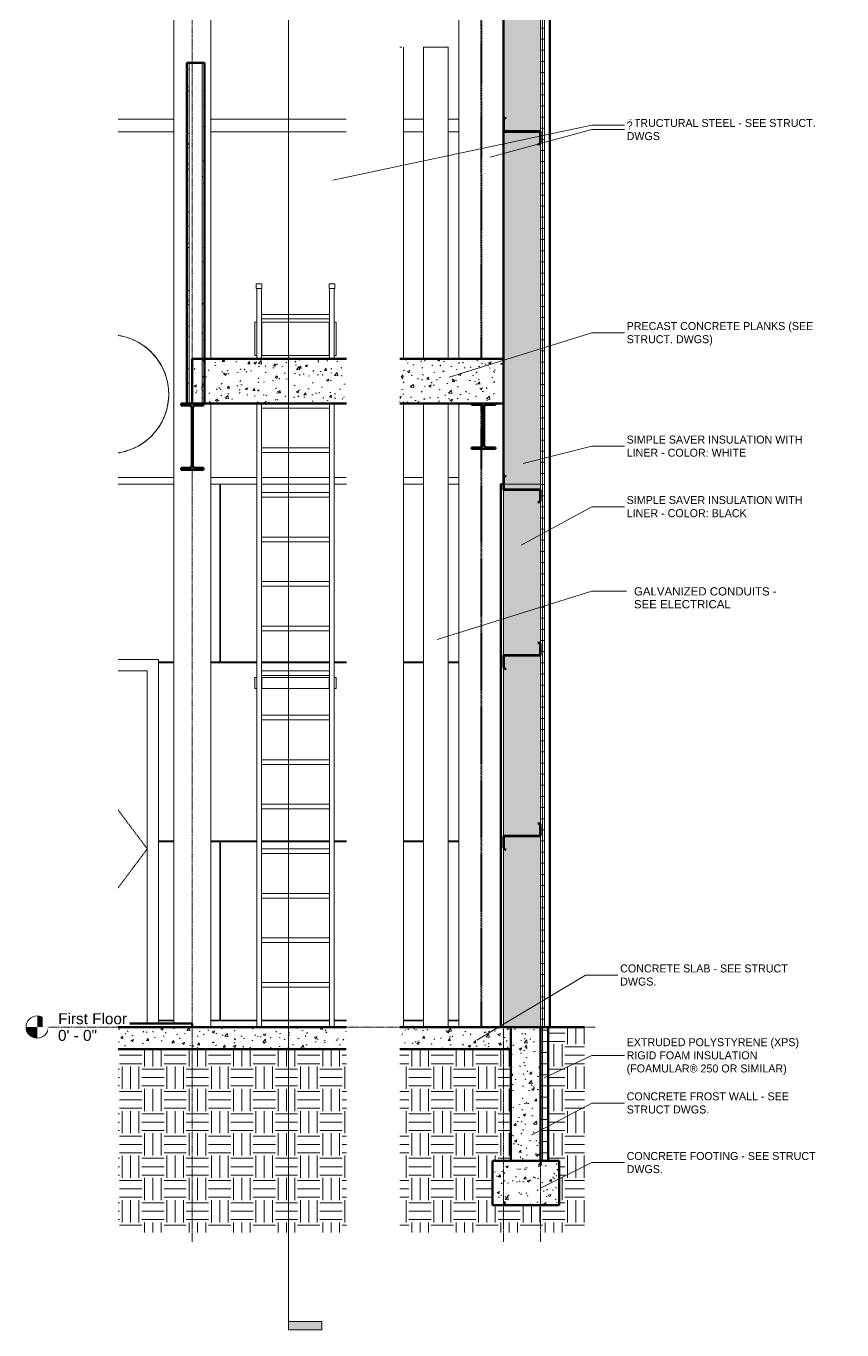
# Model space of a CAD drawing. Header units: inches. Extents: x 22734 to 24067, y -82 to 484.
# Drawn here: x 22922.5 to 23142.3, y -81.6 to 269.7 of the extents above; entities that cross this region are included whole.
import ezdxf

# ---------------------------------------------------------------- set-up
doc = ezdxf.new("R2010")
doc.units = ezdxf.units.IN
doc.header["$MEASUREMENT"] = 0
for name, pattern in [('Dash 1_16_', [0.125, 0.0625, -0.0625]), ('Grid Line 1_2_', [0.875, 0.5, -0.125, 0.125, -0.125]), ('Hidden 1_8_', [0.1875, 0.125, -0.0625])]:
    doc.linetypes.add(name, pattern=pattern)
for name, color, linetype, lineweight in [('A-ANNO-IDEN', 131, 'Continuous', 9), ('A-ANNO-KEYN', 231, 'Continuous', 9), ('A-DOOR', 31, 'Continuous', 18), ('A-DOOR-FRAM', 31, 'Continuous', 9), ('A-FLOR', 192, 'Continuous', 18), ('A-FLOR-LEVL', 51, 'Continuous', 9), ('A-FLOR-PATT', 8, 'Continuous', 70), ('A-WALL', 113, 'Continuous', 18), ('A-WALL-PATT', 111, 'Continuous', 70), ('C-TOPO', 7, 'Continuous', 9), ('E-POWR-CNDT', 130, 'Continuous', 9), ('G-ANNO-SYMB', 111, 'Continuous', 9), ('I-WALL', 2, 'Continuous', 18), ('L-SITE-WALL', 31, 'Continuous', 18), ('M-HVAC-DUCT', 70, 'Continuous', 9), ('Q-SPCQ', 91, 'Continuous', 9), ('S-BEAM', 12, 'Continuous', 9), ('S-COLS', 52, 'Continuous', 9), ('S-FNDN', 32, 'Continuous', 18), ('S-GRID', 1, 'Continuous', 9)]:
    doc.layers.add(name, color=color, linetype=linetype, lineweight=lineweight)
doc.styles.add('Arial', font='arial.ttf', dxfattribs={"height": 2.950599})
doc.styles.add('Arial_2', font='arial.ttf', dxfattribs={"height": 2.212949})
doc.styles.add('Century Gothic', font='GOTHIC.TTF', dxfattribs={"height": 2.155668})
pattern_1 = [(50, (22791.657, 110.131), (6.8859965, -0.602097), [0.72, -7.92]), (355, (22791.657, 110.131), (-1.331756, 7.220547), [0.576, -6.336]), (100.451, (22792.231, 110.081), (5.553629, 6.618191), [0.612, -6.731]), (46.184, (22791.657, 112.051), (10.245642, -1.588925), [1.08, -11.88]), (96.636, (22792.511, 111.918), (8.97244, 9.351518), [0.918, -10.096]), (351.184, (22791.657, 112.051), (8.9732, 9.35123), [0.864, -9.504]), (21, (22792.617, 111.571), (5.730726, -3.865003), [0.72, -7.92]), (326, (22792.617, 111.571), (2.33581, 6.96088), [0.576, -6.336]), (71.451, (22793.095, 111.249), (8.065876, 3.095948), [0.612, -6.731]), (37.5, (22791.657, 110.131), (0.116866, 3.1954784), [0.317, -5.942, 0.317, -6.115, -6.36]), (37.5, (22791.657, 110.131), (0.116866, 3.1954784), [-12.691, 0.317, -6.043]), (7.5, (22791.657, 110.131), (2.52543, 3.7860247), [0.317, -3.35, 0.317, -5.798, -2.424]), (7.5, (22791.657, 110.131), (2.52543, 3.7860247), [-9.782, 0.317, -2.107]), (327.5, (22789.517, 110.131), (5.1243685, -0.2161763), [0.317, -2.083, 0.317, -7.171, -9.936]), (327.5, (22789.517, 110.131), (5.1243685, -0.2161763), [-9.888, 0.317, -9.619]), (317.5, (22788.557, 110.131), (5.598326, 0.96141), [0.317, -2.803, 0.317, -4.656, -7.056]), (317.5, (22788.557, 110.131), (5.598326, 0.96141), [-8.093, 0.317, -6.739])]
pattern_2 = [(0, (22791.657, 110.131), (6, 6), [6, -6]), (0, (22791.657, 112.381), (6, 6), [6, -6]), (0, (22791.657, 114.631), (6, 6), [6, -6]), (90, (22792.407, 115.381), (-6, 6), [6, -6]), (90, (22794.657, 115.381), (-6, 6), [6, -6]), (90, (22796.907, 115.381), (-6, 6), [6, -6])]
pattern_3 = [(45, (22791.657, 110.131), (-2.3758788, 2.3758788), []), (45, (22791.657, 113.731), (-2.3758788, 2.3758788), [])]
pattern_4 = [(90, (23071.02, 194.75), (-193, -193), [48, -145]), (180, (23071.02, 194.75), (-2e-14, -193), [96.25, -96.75]), (270, (22974.77, 242.75), (-193, -193), [48, -145]), (180, (23071.02, 242.75), (-2e-14, -193), [96.25, -96.75]), (270, (22974.52, 242.75), (-193, -193), [48, -145]), (180, (22974.52, 242.75), (-2e-14, -193), [96.25, -96.75]), (90, (22878.27, 194.75), (-193, -193), [48, -145]), (180, (22974.52, 194.75), (-2e-14, -193), [96.25, -96.75]), (90, (23023.02, 243), (-193, -193), [48, -145]), (180, (23071.27, 243), (-2e-14, -193), [48.25, -144.75]), (180, (23071.27, 291), (-2e-14, -193), [48.25, -144.75]), (90, (22926.52, 243), (-193, -193), [48, -145]), (180, (23022.77, 243), (-2e-14, -193), [96.25, -96.75]), (270, (23022.77, 291), (-193, -193), [48, -145]), (180, (23022.77, 291), (-2e-14, -193), [96.25, -96.75]), (180, (22926.27, 243), (-2e-14, -193), [48, -145]), (270, (22926.27, 291), (-193, -193), [48, -145]), (180, (22926.27, 291), (-2e-14, -193), [48, -145]), (90, (23071.02, 291.25), (-193, -193), [48, -145]), (180, (23071.02, 291.25), (-2e-14, -193), [96.25, -96.75]), (270, (22974.77, 339.25), (-193, -193), [48, -145]), (180, (23071.02, 339.25), (-2e-14, -193), [96.25, -96.75]), (270, (22974.52, 339.25), (-193, -193), [48, -145]), (180, (22974.52, 339.25), (-2e-14, -193), [96.25, -96.75]), (270, (22878.27, 339.25), (-193, -193), [48, -145]), (180, (22974.52, 291.25), (-2e-14, -193), [96.25, -96.75]), (90, (23023.02, 339.5), (-193, -193), [48, -145]), (180, (23071.27, 339.5), (-2e-14, -193), [48.25, -144.75]), (180, (23071.27, 387.5), (-2e-14, -193), [48.25, -144.75]), (90, (22926.52, 339.5), (-193, -193), [48, -145]), (180, (23022.77, 339.5), (-2e-14, -193), [96.25, -96.75]), (270, (23022.77, 387.5), (-193, -193), [48, -145]), (180, (23022.77, 387.5), (-2e-14, -193), [96.25, -96.75]), (180, (22926.27, 339.5), (-2e-14, -193), [48, -145]), (270, (22926.27, 387.5), (-193, -193), [48, -145]), (180, (22926.27, 387.5), (-2e-14, -193), [48, -145])]
pattern_5 = [(0, (22791.657, 110.131), (0, 3), []), (90, (22791.657, 110.131), (-3, 2e-16), [])]
pattern_6 = [(161.57, (22791.777, 110.251), (-0.9603837, -0.00039918), [0, -6.83, 0.758, 0]), (18.43, (22791.537, 110.251), (-0.9603837, 0.00039918), [0, -6.83, 0.758, 0]), (108.43, (22791.777, 110.251), (0.47951018, -2.4005264), [2.276, -5.312]), (71.57, (22791.537, 110.251), (0.47951018, 2.4005264), [2.276, -5.312])]
pattern_7 = [(0, (22791.657, 110.131), (7.68, 1.92), [0.317, -5.443, 0.317, -5.443, -30.72]), (0, (22791.657, 110.131), (7.68, 1.92), [-11.52, 0.317, -11.203, 0.317, -5.443, -13.44]), (0, (22791.657, 110.131), (7.68, 1.92), [-28.8, 0.317, -3.523, 0.317, -9.283]), (120, (22794.537, 111.091), (-5.502769, 5.691075), [0.317, -5.443, 0.317, -5.443, -30.72]), (120, (22794.537, 111.091), (-5.502769, 5.691075), [-11.52, 0.317, -11.203, 0.317, -5.443, -13.44]), (120, (22794.537, 111.091), (-5.502769, 5.691075), [-28.8, 0.317, -3.523, 0.317, -9.283]), (240, (22795.497, 114.931), (-2.177231, -7.611075), [0.317, -5.443, 0.317, -5.443, -30.72]), (240, (22795.497, 114.931), (-2.177231, -7.611075), [-11.52, 0.317, -11.203, 0.317, -5.443, -13.44]), (240, (22795.497, 114.931), (-2.177231, -7.611075), [-28.8, 0.317, -3.523, 0.317, -9.283])]

# ---------------------------------------------------------------- blocks, each defined once
blk = doc.blocks.new('Struct_Xcel_Sports Complex_rvt-2-Wall Section - Fieldhouse - East Wall _ Mezzanine')
at = {"layer": 'A-FLOR-PATT', "lineweight": 9}
h = blk.add_hatch(dxfattribs=at)
h.set_pattern_fill('FP_14', style=0, pattern_type=2)
h.set_pattern_definition(pattern_1)
edge = h.paths.add_edge_path(flags=0)
edge.add_line((26022.4, 0), (25960.91, 0))
edge.add_line((25960.91, 0), (25960.91, -6))
edge.add_line((25960.91, -6), (25991.66, -6))
edge.add_line((25991.66, -6), (26022.4, -6))
h = blk.add_hatch(dxfattribs=at)
h.set_pattern_fill('FP_14', style=0, pattern_type=2)
h.set_pattern_definition(pattern_1)
h.paths.add_polyline_path([(26049.24, -6), (26066.76, -6), (26066.76, 0), (26036.79, 0), (26036.79, -6)], flags=0)
at = {"layer": 'A-WALL-PATT', "lineweight": 9}
h = blk.add_hatch(dxfattribs=at)
h.set_pattern_fill('FP_14', style=0, pattern_type=2)
h.set_pattern_definition(pattern_1)
h.paths.add_polyline_path([(26074.77, -36), (26074.77, 0), (26066.77, 0), (26066.77, -36)], flags=0)
at = {"layer": 'S-FNDN', "lineweight": 9}
h = blk.add_hatch(dxfattribs=at)
h.set_pattern_fill('FP_14', color=256, style=0, pattern_type=2)
h.set_pattern_definition(pattern_1)
h.paths.add_polyline_path([(26079.77, -48), (26079.77, -36), (26061.77, -36), (26061.77, -48)], flags=0)
at = {"layer": 'A-FLOR', "color": 250, "lineweight": 70}
for p, q in [((26022.4, 0), (25960.91, 0)), ((26066.77, 0), (26036.79, 0)), ((26066.77, -6), (26066.77, 0)), ((25960.91, -6), (26022.4, -6)), ((26036.79, -6), (26066.77, -6))]:
    blk.add_line(p, q, dxfattribs=at)
at = {"layer": 'L-SITE-WALL', "color": 250, "lineweight": 70}
for p, q in [((26066.77, 0), (26066.77, -36)), ((26074.77, 0), (26066.77, 0)), ((26074.77, -36), (26074.77, 0)), ((26066.77, -36), (26074.77, -36))]:
    blk.add_line(p, q, dxfattribs=at)
at = {"layer": 'S-FNDN', "color": 250, "lineweight": 70}
for p, q in [((26079.77, -36), (26061.77, -36)), ((26061.77, -36), (26061.77, -48)), ((26079.77, -48), (26079.77, -36)), ((26061.77, -48), (26079.77, -48))]:
    blk.add_line(p, q, dxfattribs=at)
blk = doc.blocks.new('W-Wide Flange - W12X26-1530486-Wall Section - Fieldhouse - East Wall _ Mezzanine')
at = {"layer": 'S-BEAM'}
h = blk.add_hatch(dxfattribs=at)
h.set_pattern_fill('FP_15', color=256, style=0, pattern_type=2)
h.set_pattern_definition(pattern_3)
h.paths.add_polyline_path([(26056.15, 155.78), (26062.63, 155.78), (26062.63, 156.16), (26060.19, 156.16), (26059.93, 156.21), (26059.71, 156.36), (26059.56, 156.58), (26059.51, 156.84), (26059.51, 166.94), (26059.56, 167.2), (26059.71, 167.42), (26059.93, 167.57), (26060.19, 167.62), (26062.63, 167.62), (26062.63, 168), (26056.15, 168), (26056.15, 167.62), (26058.59, 167.62), (26058.85, 167.57), (26059.07, 167.42), (26059.22, 167.2), (26059.27, 166.94), (26059.27, 156.84), (26059.22, 156.58), (26059.07, 156.36), (26058.85, 156.21), (26058.59, 156.16), (26056.15, 156.16)], flags=0)
at = {"layer": 'S-BEAM', "lineweight": 50}
for p, q in [((26062.63, 168), (26056.15, 168)), ((26056.15, 168), (26056.15, 167.62)), ((26056.15, 167.62), (26058.59, 167.62)), ((26059.27, 166.94), (26059.27, 156.84)), ((26059.51, 156.84), (26059.51, 166.94)), ((26060.19, 167.62), (26062.63, 167.62)), ((26062.63, 167.62), (26062.63, 168)), ((26058.59, 156.16), (26056.15, 156.16)), ((26056.15, 156.16), (26056.15, 155.78)), ((26056.15, 155.78), (26062.63, 155.78)), ((26062.63, 156.16), (26060.19, 156.16)), ((26062.63, 155.78), (26062.63, 156.16))]:
    blk.add_line(p, q, dxfattribs=at)
for centre, start, end in [((26058.59, 166.94), 0, 90), ((26060.19, 166.94), 90, 180), ((26058.59, 156.84), 270, 0), ((26060.19, 156.84), 180, 270)]:
    blk.add_arc(centre, 0.684, start, end, dxfattribs=at)
blk = doc.blocks.new('Girt_Z - 10_D-1516133-Wall Section - Fieldhouse - East Wall _ Mezzanine')
at = {"layer": 'S-BEAM'}
for p, q in [((26037.8, 148.06), (26043.18, 148.06)), ((26049.8, 148.06), (26052.77, 148.06))]:
    blk.add_line(p, q, dxfattribs=at)
blk = doc.blocks.new('Girt_Z - 10_D-1223956-Wall Section - Fieldhouse - East Wall _ Mezzanine')
at = {"layer": 'S-BEAM'}
for p, q in [((26037.8, 244.56), (26043.18, 244.56)), ((26049.8, 244.56), (26052.77, 244.56)), ((26037.8, 241.19), (26043.18, 241.19)), ((26049.8, 241.19), (26052.77, 241.19))]:
    blk.add_line(p, q, dxfattribs=at)
blk = doc.blocks.new('Girt_Z - 10_D-1223970-Wall Section - Fieldhouse - East Wall _ Mezzanine')
at = {"layer": 'S-BEAM'}
h = blk.add_hatch(dxfattribs=at)
h.set_pattern_fill('FP_15', color=256, style=0, pattern_type=2)
h.set_pattern_definition(pattern_3)
h.paths.add_polyline_path([(26074.19, 141.19), (26074.77, 141.67), (26074.77, 144.61), (26074.71, 144.74), (26074.58, 144.8), (26064.95, 144.8), (26064.9, 144.82), (26064.87, 144.87), (26064.87, 148.01), (26065.41, 148.46), (26065.34, 148.54), (26064.77, 148.06), (26064.77, 144.69), (26074.58, 144.69), (26074.63, 144.67), (26074.66, 144.61), (26074.66, 141.72), (26074.12, 141.27), (26074.17, 141.22)], flags=0)
at = {"layer": 'S-BEAM', "lineweight": 50}
for p, q in [((26065.34, 148.54), (26064.77, 148.06)), ((26064.77, 148.06), (26064.77, 144.69)), ((26064.87, 148.01), (26065.41, 148.46)), ((26064.87, 144.87), (26064.87, 148.01)), ((26065.41, 148.46), (26065.34, 148.54)), ((26064.77, 144.69), (26074.58, 144.69)), ((26074.58, 144.8), (26064.95, 144.8)), ((26074.66, 144.61), (26074.66, 141.72)), ((26074.77, 141.67), (26074.77, 144.61)), ((26074.66, 141.72), (26074.12, 141.27)), ((26074.12, 141.27), (26074.19, 141.19)), ((26074.19, 141.19), (26074.77, 141.67))]:
    blk.add_line(p, q, dxfattribs=at)
for centre, radius, start, end in [((26064.95, 144.88), 0.0782, 183.0424, 270), ((26074.58, 144.61), 0.188, 0, 90), ((26074.58, 144.61), 0.0782, 2.1227, 90)]:
    blk.add_arc(centre, radius, start, end, dxfattribs=at)
blk = doc.blocks.new('Girt_Z - 10_D-1223971-Wall Section - Fieldhouse - East Wall _ Mezzanine')
at = {"layer": 'S-BEAM'}
h = blk.add_hatch(dxfattribs=at)
h.set_pattern_fill('FP_15', color=256, style=0, pattern_type=2)
h.set_pattern_definition(pattern_3)
h.paths.add_polyline_path([(26074.19, 237.69), (26074.77, 238.17), (26074.77, 241.11), (26074.71, 241.24), (26074.58, 241.3), (26064.95, 241.3), (26064.9, 241.32), (26064.87, 241.37), (26064.87, 244.51), (26065.41, 244.96), (26065.34, 245.04), (26064.77, 244.56), (26064.77, 241.19), (26074.58, 241.19), (26074.63, 241.17), (26074.66, 241.11), (26074.66, 238.22), (26074.12, 237.77)], flags=0)
at = {"layer": 'S-BEAM', "lineweight": 50}
for p, q in [((26065.34, 245.04), (26064.77, 244.56)), ((26064.77, 244.56), (26064.77, 241.19)), ((26064.87, 244.51), (26065.41, 244.96)), ((26064.87, 241.37), (26064.87, 244.51)), ((26065.41, 244.96), (26065.34, 245.04)), ((26064.77, 241.19), (26074.58, 241.19)), ((26074.58, 241.3), (26064.95, 241.3)), ((26074.66, 241.11), (26074.66, 238.22)), ((26074.77, 238.17), (26074.77, 241.11)), ((26074.66, 238.22), (26074.12, 237.77)), ((26074.12, 237.77), (26074.19, 237.69)), ((26074.19, 237.69), (26074.77, 238.17))]:
    blk.add_line(p, q, dxfattribs=at)
for centre, radius, start, end in [((26064.95, 241.38), 0.0782, 183.0424, 270), ((26074.58, 241.11), 0.187, 360, 90), ((26074.58, 241.11), 0.0782, 2.1227, 90)]:
    blk.add_arc(centre, radius, start, end, dxfattribs=at)
blk = doc.blocks.new('Girt_Z - 10_D-1239982-Wall Section - Fieldhouse - East Wall _ Mezzanine')
at = {"layer": 'S-BEAM'}
h = blk.add_hatch(dxfattribs=at)
h.set_pattern_fill('FP_15', color=256, style=0, pattern_type=2)
h.set_pattern_definition(pattern_3)
h.paths.add_polyline_path([(26065.34, 96.32), (26065.41, 96.41), (26064.87, 96.86), (26064.87, 100), (26064.9, 100.05), (26064.95, 100.07), (26074.58, 100.07), (26074.71, 100.13), (26074.77, 100.26), (26074.77, 103.2), (26074.19, 103.68), (26074.12, 103.59), (26074.66, 103.14), (26074.66, 100.25), (26074.63, 100.2), (26074.58, 100.18), (26064.77, 100.18), (26064.77, 96.8)], flags=0)
at = {"layer": 'S-BEAM', "lineweight": 50}
for p, q in [((26074.19, 103.68), (26074.12, 103.59)), ((26074.12, 103.59), (26074.66, 103.14)), ((26074.77, 103.2), (26074.19, 103.68)), ((26074.66, 103.14), (26074.66, 100.25)), ((26074.77, 100.26), (26074.77, 103.2)), ((26074.58, 100.18), (26064.77, 100.18)), ((26064.77, 100.18), (26064.77, 96.8)), ((26064.87, 96.86), (26064.87, 100)), ((26064.95, 100.07), (26074.58, 100.07)), ((26064.77, 96.8), (26065.34, 96.32)), ((26065.41, 96.41), (26064.87, 96.86)), ((26065.34, 96.32), (26065.41, 96.41))]:
    blk.add_line(p, q, dxfattribs=at)
for centre, radius, start, end in [((26064.95, 99.99), 0.0782, 90, 176.9576), ((26074.58, 100.26), 0.188, 270, 0), ((26074.58, 100.26), 0.0782, 270, 357.8773)]:
    blk.add_arc(centre, radius, start, end, dxfattribs=at)
blk = doc.blocks.new('Girt_Z - 10_D-1236892-Wall Section - Fieldhouse - East Wall _ Mezzanine')
at = {"layer": 'S-BEAM'}
h = blk.add_hatch(dxfattribs=at)
h.set_pattern_fill('FP_15', color=256, style=0, pattern_type=2)
h.set_pattern_definition(pattern_3)
h.paths.add_polyline_path([(26065.34, 47.7), (26065.41, 47.78), (26064.87, 48.23), (26064.87, 51.37), (26064.9, 51.42), (26064.95, 51.45), (26074.58, 51.45), (26074.71, 51.5), (26074.77, 51.63), (26074.77, 54.57), (26074.19, 55.05), (26074.12, 54.97), (26074.66, 54.52), (26074.66, 51.63), (26074.63, 51.58), (26074.58, 51.55), (26064.77, 51.55), (26064.77, 48.18)], flags=0)
at = {"layer": 'S-BEAM', "lineweight": 50}
for p, q in [((26074.19, 55.05), (26074.12, 54.97)), ((26074.12, 54.97), (26074.66, 54.52)), ((26074.77, 54.57), (26074.19, 55.05)), ((26074.66, 54.52), (26074.66, 51.63)), ((26074.77, 51.63), (26074.77, 54.57)), ((26074.58, 51.55), (26064.77, 51.55)), ((26064.77, 51.55), (26064.77, 48.18)), ((26064.87, 48.23), (26064.87, 51.37)), ((26064.95, 51.45), (26074.58, 51.45)), ((26064.77, 48.18), (26065.34, 47.7)), ((26065.41, 47.78), (26064.87, 48.23)), ((26065.34, 47.7), (26065.41, 47.78))]:
    blk.add_line(p, q, dxfattribs=at)
for centre, radius, start, end in [((26064.95, 51.37), 0.0782, 90, 176.9576), ((26074.58, 51.63), 0.0782, 270, 357.8773), ((26074.58, 51.63), 0.187, 270, 360)]:
    blk.add_arc(centre, radius, start, end, dxfattribs=at)
blk = doc.blocks.new('W-Wide Flange-Column - B1_I-1389345-Wall Section - Fieldhouse - East Wall _ Mezzanine')
at = {"layer": 'S-COLS', "linetype": 'Hidden 1_8_'}
for p, q in [((26058.61, 180), (26058.61, 383.47)), ((26058.92, 383.47), (26058.92, 180)), ((26058.61, 156.16), (26058.61, 167.62)), ((26058.92, 167.52), (26058.92, 156.26)), ((26058.61, 0), (26058.61, 155.78)), ((26058.92, 155.78), (26058.92, 0))]:
    blk.add_line(p, q, dxfattribs=at)
blk = doc.blocks.new('W-Wide Flange - W18X40-1530067-Wall Section - Fieldhouse - East Wall _ Mezzanine')
at = {"layer": 'S-BEAM'}
h = blk.add_hatch(dxfattribs=at)
h.set_pattern_fill('FP_15', color=256, style=0, pattern_type=2)
h.set_pattern_definition(pattern_3)
h.paths.add_polyline_path([(25977.88, 150.1), (25983.9, 150.1), (25983.9, 150.62), (25981.71, 150.62), (25981.46, 150.68), (25981.24, 150.82), (25981.1, 151.03), (25981.05, 151.29), (25981.05, 166.81), (25981.1, 167.07), (25981.24, 167.28), (25981.46, 167.42), (25981.71, 167.47), (25983.9, 167.47), (25983.9, 168), (25977.88, 168), (25977.88, 167.47), (25980.07, 167.47), (25980.32, 167.42), (25980.54, 167.28), (25980.68, 167.07), (25980.73, 166.81), (25980.73, 151.29), (25980.68, 151.03), (25980.54, 150.82), (25980.32, 150.68), (25980.07, 150.62), (25977.88, 150.62)], flags=0)
at = {"layer": 'S-BEAM', "lineweight": 50}
for p, q in [((25983.9, 168), (25977.88, 168)), ((25977.88, 168), (25977.88, 167.47)), ((25977.88, 167.47), (25980.07, 167.47)), ((25980.73, 166.81), (25980.73, 151.29)), ((25981.05, 151.29), (25981.05, 166.81)), ((25981.71, 167.47), (25983.9, 167.47)), ((25983.9, 167.47), (25983.9, 168)), ((25980.07, 150.62), (25977.88, 150.62)), ((25977.88, 150.62), (25977.88, 150.1)), ((25977.88, 150.1), (25983.9, 150.1)), ((25983.9, 150.62), (25981.71, 150.62)), ((25983.9, 150.1), (25983.9, 150.62))]:
    blk.add_line(p, q, dxfattribs=at)
for centre, start, end in [((25980.07, 166.81), 0, 90), ((25981.71, 166.81), 90, 180), ((25980.07, 151.29), 270, 0), ((25981.71, 151.29), 180, 270)]:
    blk.add_arc(centre, 0.662, start, end, dxfattribs=at)
blk = doc.blocks.new('columns and girder2 - one-1334686-Wall Section - Fieldhouse - East Wall _ Mezzanine')
at = {"layer": 'S-BEAM'}
for p, q in [((25975.89, 1), (25975.89, 330.48)), ((25985.89, 330.48), (25985.89, 180)), ((25985.89, 168), (25985.89, 0))]:
    blk.add_line(p, q, dxfattribs=at)
blk = doc.blocks.new('Single-Flush - 36_ x 96_-1048073-Wall Section - Fieldhouse - East Wall _ Mezzanine')
at = {"layer": 'A-DOOR', "linetype": 'Dash 1_16_', "lineweight": 9}
for p in [(25960.91, 58.47), (25960.91, 37.53)]:
    blk.add_line(p, (25968.77, 48), dxfattribs=at)
at = {"layer": 'A-DOOR-FRAM'}
for p, q in [((25971.77, 99), (25960.91, 99)), ((25971.77, 1), (25971.77, 99)), ((25960.91, 96), (25968.77, 96)), ((25968.77, 96), (25968.77, 1))]:
    blk.add_line(p, q, dxfattribs=at)
blk = doc.blocks.new('Girt_Z - 10_D-V3-Wall Section - Fieldhouse - East Wall _ Mezzanine')
at = {"layer": 'S-BEAM'}
for p, q in [((25960.91, 148.06), (25975.89, 148.06)), ((25985.89, 148.06), (25998.27, 148.06)), ((25999.52, 148.06), (26017.89, 148.06)), ((26019.14, 148.06), (26022.4, 148.06))]:
    blk.add_line(p, q, dxfattribs=at)
blk = doc.blocks.new('Girt_Z - 10_D-V4-Wall Section - Fieldhouse - East Wall _ Mezzanine')
at = {"layer": 'S-BEAM'}
for p, q in [((25960.91, 244.56), (25975.89, 244.56)), ((25985.89, 244.56), (26022.4, 244.56)), ((25960.91, 241.19), (25975.89, 241.19)), ((25985.89, 241.19), (26022.4, 241.19))]:
    blk.add_line(p, q, dxfattribs=at)
blk = doc.blocks.new('lad500 - Standard-1589027-Wall Section - Fieldhouse - East Wall _ Mezzanine')
at = {"layer": 'Q-SPCQ'}
for p, q in [((25998.14, 200.19), (25999.64, 200.19)), ((25998.14, 200.19), (25998.14, 199)), ((25999.64, 199), (25998.14, 199)), ((25998.27, 199), (25998.27, 180)), ((25999.52, 180), (25999.52, 199)), ((25999.64, 199), (25999.64, 200.19)), ((26017.77, 200.19), (26019.27, 200.19)), ((26017.77, 199), (26017.77, 200.19)), ((26019.27, 199), (26017.77, 199)), ((26017.89, 180), (26017.89, 199)), ((26019.14, 199), (26019.14, 180)), ((26019.27, 200.19), (26019.27, 199)), ((25997.77, 189.87), (25998.27, 189.87)), ((25997.77, 189.87), (25997.77, 180.87)), ((26017.89, 192), (25999.52, 192)), ((25999.52, 190.75), (26017.89, 190.75)), ((25999.52, 189.87), (25999.64, 189.87)), ((25999.64, 189.87), (26017.77, 189.87)), ((25999.64, 180.87), (25999.64, 189.87)), ((26017.77, 189.87), (26017.89, 189.87)), ((26017.77, 189.87), (26017.77, 180.87)), ((26019.14, 189.87), (26019.64, 189.87)), ((26019.64, 189.87), (26019.64, 180.87)), ((25998.27, 180.87), (25997.77, 180.87)), ((25999.64, 180.87), (25999.52, 180.87)), ((26017.77, 180.87), (25999.64, 180.87)), ((26017.89, 180.87), (26017.77, 180.87)), ((26019.64, 180.87), (26019.14, 180.87)), ((25998.27, 168), (25998.27, 0)), ((25999.52, 0), (25999.52, 168)), ((25999.52, 166.75), (26017.89, 166.75)), ((26017.89, 0), (26017.89, 168)), ((26019.14, 168), (26019.14, 0)), ((26017.89, 156), (25999.52, 156)), ((25999.52, 154.75), (26017.89, 154.75)), ((26017.89, 144), (25999.52, 144)), ((25999.52, 142.75), (26017.89, 142.75)), ((26017.89, 132), (25999.52, 132)), ((25999.52, 130.75), (26017.89, 130.75)), ((26017.89, 120), (25999.52, 120)), ((25999.52, 118.75), (26017.89, 118.75)), ((26017.89, 108), (25999.52, 108)), ((25999.52, 106.75), (26017.89, 106.75)), ((26017.89, 96), (25999.52, 96)), ((25997.77, 94.19), (25998.27, 94.19)), ((25997.77, 94.19), (25997.77, 91.19)), ((25999.52, 94.75), (26017.89, 94.75)), ((25999.52, 94.19), (25999.64, 94.19)), ((25999.64, 94.19), (26017.77, 94.19)), ((25999.64, 91.19), (25999.64, 94.19)), ((26017.77, 94.19), (26017.89, 94.19)), ((26017.77, 94.19), (26017.77, 91.19)), ((26019.14, 94.19), (26019.64, 94.19)), ((26019.64, 94.19), (26019.64, 91.19)), ((25998.27, 91.19), (25997.77, 91.19)), ((25999.64, 91.19), (25999.52, 91.19)), ((26017.77, 91.19), (25999.64, 91.19)), ((26017.89, 91.19), (26017.77, 91.19)), ((26019.64, 91.19), (26019.14, 91.19)), ((26017.89, 84), (25999.52, 84)), ((25999.52, 82.75), (26017.89, 82.75)), ((26017.89, 72), (25999.52, 72)), ((25999.52, 70.75), (26017.89, 70.75)), ((26017.89, 60), (25999.52, 60)), ((25999.52, 58.75), (26017.89, 58.75)), ((26017.89, 48), (25999.52, 48)), ((25999.52, 46.75), (26017.89, 46.75)), ((26017.89, 36), (25999.52, 36)), ((25999.52, 34.75), (26017.89, 34.75)), ((26017.89, 24), (25999.52, 24)), ((25999.52, 22.75), (26017.89, 22.75)), ((26017.89, 12), (25999.52, 12)), ((25999.52, 10.75), (26017.89, 10.75)), ((25998.27, 0.19), (25998.02, 0.19)), ((25998.02, 0.19), (25998.02, 0)), ((26019.39, 0.19), (26019.14, 0.19)), ((26019.39, 0), (26019.39, 0.19))]:
    blk.add_line(p, q, dxfattribs=at)
blk = doc.blocks.new('Round Elbow - 1_0 D-1542880-Wall Section - Fieldhouse - East Wall _ Mezzanine')
at = {"layer": 'M-HVAC-DUCT', "flags": 128}
for points in [[(25960.91, 186.32), (25961.09, 186.3), (25961.72, 186.18), (25962.35, 186.04), (25962.97, 185.88), (25963.58, 185.69), (25964.18, 185.47), (25964.77, 185.24), (25965.36, 184.98), (25965.93, 184.69), (25966.49, 184.39), (25967.04, 184.06), (25967.58, 183.71), (25968.1, 183.33), (25968.6, 182.94), (25969.09, 182.53), (25969.57, 182.1), (25970.02, 181.65), (25970.46, 181.18), (25970.88, 180.69), (25971.27, 180.19), (25971.65, 179.68), (25972.01, 179.14), (25972.34, 178.6), (25972.66, 178.04), (25972.95, 177.47), (25973.21, 176.89), (25973.46, 176.3), (25973.68, 175.7), (25973.87, 175.09), (25974.04, 174.47), (25974.19, 173.85), (25974.31, 173.22), (25974.41, 172.59), (25974.48, 171.95), (25974.52, 171.31), (25974.54, 170.67), (25974.54, 170.5)], [(25974.54, 170.5), (25974.53, 169.86), (25974.49, 169.22), (25974.43, 168.58), (25974.34, 167.95), (25974.22, 167.32), (25974.09, 166.7), (25973.92, 166.08), (25973.73, 165.47), (25973.52, 164.86), (25973.28, 164.27), (25973.02, 163.68), (25972.74, 163.11), (25972.43, 162.55), (25972.1, 162), (25971.75, 161.47), (25971.38, 160.94), (25970.98, 160.44), (25970.57, 159.95), (25970.14, 159.48), (25969.69, 159.02), (25969.22, 158.59), (25968.74, 158.17), (25968.24, 157.77), (25967.72, 157.39), (25967.19, 157.04), (25966.64, 156.7), (25966.09, 156.39), (25965.51, 156.1), (25964.93, 155.83), (25964.34, 155.59), (25963.74, 155.37), (25963.13, 155.17), (25962.51, 155), (25961.89, 154.85), (25961.26, 154.73), (25960.91, 154.68)]]:
    blk.add_lwpolyline(points, dxfattribs=at)
at = {"layer": 'M-HVAC-DUCT'}
for start, end in [(0, 81.4874), (278.5126, 360)]:
    blk.add_arc((25958.54, 170.5), 16, start, end, dxfattribs=at)
blk = doc.blocks.new('Level - Level Head - Circle-15001-Wall Section - Fieldhouse - East Wall _ Mezzanine')
at = {"layer": 'A-FLOR-LEVL'}
h = blk.add_hatch(color=256, dxfattribs=at)
edge = h.paths.add_edge_path(flags=0)
edge.add_line((25939.1, -3), (25939.1, 0))
edge.add_line((25939.1, 0), (25936.1, 0))
edge.add_arc((25939.1, 0), 3, 180, 270)
h = blk.add_hatch(color=256, dxfattribs=at)
edge = h.paths.add_edge_path(flags=0)
edge.add_line((25939.1, 0), (25942.1, 0))
edge.add_arc((25939.1, 0), 3, 0, 90)
edge.add_line((25939.1, 3), (25939.1, 0))
blk.add_circle((25939.1, 0), 3, dxfattribs=at)
blk = doc.blocks.new('Section - 3_32_ x 3_8_-18514-Wall Section - Fieldhouse - East Wall _ Mezzanine')
at = {"layer": 'G-ANNO-SYMB'}
blk.add_hatch(color=256, dxfattribs=at).paths.add_polyline_path([(26015.82, -79.34), (26006.82, -79.34), (26006.82, -81.59), (26015.82, -81.59)], flags=0)
for p, q in [((26006.82, -81.59), (26006.82, -79.34)), ((26006.82, -79.34), (26015.82, -79.34)), ((26015.82, -79.34), (26015.82, -81.59)), ((26015.82, -81.59), (26006.82, -81.59))]:
    blk.add_line(p, q, dxfattribs=at)

msp = doc.modelspace()

# ---------------------------------------------------------------- hatches: boundary and pattern name
at = {"layer": 'A-FLOR-PATT', "lineweight": 9}
h = msp.add_hatch(dxfattribs=at)
h.set_pattern_fill('FP_14', color=256, style=0, pattern_type=2)
h.set_pattern_definition(pattern_1)
edge = h.paths.add_edge_path(flags=0)
edge.add_line((23008.79, 180), (22967.27, 180))
edge.add_line((22967.27, 180), (22967.27, 168))
edge.add_line((22967.27, 168), (22978.04, 168))
edge.add_line((22978.04, 168), (23008.79, 168))
h = msp.add_hatch(dxfattribs=at)
h.set_pattern_fill('FP_14', color=256, style=0, pattern_type=2)
h.set_pattern_definition(pattern_1)
h.paths.add_polyline_path([(23035.63, 168), (23051.15, 168), (23051.15, 180), (23023.18, 180), (23023.18, 168)], flags=0)
at = {"layer": 'A-WALL-PATT', "lineweight": 9}
h = msp.add_hatch(dxfattribs=at)
h.set_pattern_fill('FP_16', color=256, style=0, pattern_type=2)
h.set_pattern_definition(pattern_6)
h.paths.add_polyline_path([(23061.15, 146.25), (23061.15, 394.81), (23051.15, 394.81), (23051.15, 146.25), (23060.55, 146.25)], flags=0)
h = msp.add_hatch(dxfattribs=at)
h.set_pattern_fill('FP_18', color=256, style=0, pattern_type=2)
h.set_pattern_definition(pattern_5)
h.paths.add_polyline_path([(23061.15, 146.25), (23062.15, 146.25), (23062.15, 394.81), (23061.15, 394.81), (23061.15, 153.4)], flags=0)
h = msp.add_hatch(dxfattribs=at)
h.set_pattern_fill('FP_20', color=256, style=0, pattern_type=2)
h.set_pattern_definition(pattern_7)
h.paths.add_polyline_path([(22965.77, 168), (22966.4, 168), (22966.4, 259.74), (22965.77, 259.74), (22965.77, 183.22)], flags=0)
h = msp.add_hatch(dxfattribs=at)
h.set_pattern_fill('FP_20', color=256, style=0, pattern_type=2)
h.set_pattern_definition(pattern_7)
h.paths.add_polyline_path([(22969.9, 168), (22970.52, 168), (22970.52, 259.74), (22969.9, 259.74), (22969.9, 183.22)], flags=0)
h = msp.add_hatch(dxfattribs=at)
h.set_pattern_fill('FP_19', color=256, style=0, pattern_type=2)
h.set_pattern_definition([(90, (23063.65, 339.5), (-193, -193), [48, -145]), (180, (23063.65, 339.5), (-2e-14, -193), [96.25, -96.75]), (270, (22967.4, 387.5), (-193, -193), [48, -145]), (180, (23063.65, 387.5), (-2e-14, -193), [96.25, -96.75]), (270, (22967.15, 387.5), (-193, -193), [48, -145]), (180, (22967.15, 387.5), (-2e-14, -193), [96.25, -96.75]), (90, (22870.9, 339.5), (-193, -193), [48, -145]), (180, (22967.15, 339.5), (-2e-14, -193), [96.25, -96.75]), (90, (23015.65, 387.75), (-193, -193), [48, -145]), (180, (23063.9, 387.75), (-2e-14, -193), [48.25, -144.75]), (180, (23063.9, 435.75), (-2e-14, -193), [48.25, -144.75]), (90, (22919.15, 387.75), (-193, -193), [48, -145]), (180, (23015.4, 387.75), (-2e-14, -193), [96.25, -96.75]), (270, (23015.4, 435.75), (-193, -193), [48, -145]), (180, (23015.4, 435.75), (-2e-14, -193), [96.25, -96.75]), (180, (22918.9, 387.75), (-2e-14, -193), [48, -145]), (270, (22918.9, 435.75), (-193, -193), [48, -145]), (180, (22918.9, 435.75), (-2e-14, -193), [48, -145]), (90, (23063.65, 436), (-193, -193), [48, -145]), (180, (23063.65, 436), (-2e-14, -193), [96.25, -96.75]), (270, (22967.4, 484), (-193, -193), [48, -145]), (180, (23063.65, 484), (-2e-14, -193), [96.25, -96.75]), (270, (22967.15, 484), (-193, -193), [48, -145]), (180, (22967.15, 484), (-2e-14, -193), [96.25, -96.75]), (270, (22870.9, 484), (-193, -193), [48, -145]), (180, (22967.15, 436), (-2e-14, -193), [96.25, -96.75]), (90, (23015.65, 484.25), (-193, -193), [48, -145]), (180, (23063.9, 484.25), (-2e-14, -193), [48.25, -144.75]), (180, (23063.9, 532.25), (-2e-14, -193), [48.25, -144.75]), (90, (22919.15, 484.25), (-193, -193), [48, -145]), (180, (23015.4, 484.25), (-2e-14, -193), [96.25, -96.75]), (270, (23015.4, 532.25), (-193, -193), [48, -145]), (180, (23015.4, 532.25), (-2e-14, -193), [96.25, -96.75]), (180, (22918.9, 484.25), (-2e-14, -193), [48, -145]), (270, (22918.9, 532.25), (-193, -193), [48, -145]), (180, (22918.9, 532.25), (-2e-14, -193), [48, -145])])
h.paths.add_polyline_path([(22955.15, 1), (22955.15, 1), (22955.15, 4.29)], flags=0)
h.paths.add_polyline_path([(22958.15, 1), (22962.27, 1), (22962.27, 146.25), (22947.29, 146.25), (22947.29, 99), (22958.15, 99), (22958.15, 4.29)], flags=0)
h = msp.add_hatch(dxfattribs=at)
h.set_pattern_fill('FP_17', color=256, style=0, pattern_type=2)
h.set_pattern_definition(pattern_4)
h.paths.add_polyline_path([(22972.27, 0), (22984.4, 0), (22984.4, 0.19), (22984.65, 0.19), (22984.65, 91.19), (22984.15, 91.19), (22984.15, 94.19), (22984.65, 94.19), (22984.65, 146.25), (22972.27, 146.25), (22972.27, 4.29)], flags=0)
h.paths.add_polyline_path([(23005.77, 0), (23008.79, 0), (23008.79, 146.25), (23005.52, 146.25), (23005.52, 94.19), (23006.02, 94.19), (23006.02, 91.19), (23005.52, 91.19), (23005.52, 0.19), (23005.77, 0.19)], flags=0)
h.paths.add_polyline_path([(22985.9, 0), (23004.27, 0), (23004.27, 10.75), (22985.9, 10.75), (22985.9, 4.29)], flags=0)
h.paths.add_polyline_path([(23004.27, 12), (23004.27, 22.75), (22985.9, 22.75), (22985.9, 12)], flags=0)
h.paths.add_polyline_path([(23002, 24), (23004.27, 24), (23004.27, 34.75), (22985.9, 34.75), (22985.9, 24)], flags=0)
h.paths.add_polyline_path([(22998.6, 36), (23004.27, 36), (23004.27, 46.75), (22985.9, 46.75), (22985.9, 36)], flags=0)
h.paths.add_polyline_path([(22985.9, 48), (23004.27, 48), (23004.27, 58.75), (22985.9, 58.75)], flags=0)
h.paths.add_polyline_path([(23004.27, 60), (23004.27, 70.75), (22985.9, 70.75), (22985.9, 60), (22991.81, 60)], flags=0)
h.paths.add_polyline_path([(22988.41, 72), (23004.27, 72), (23004.27, 82.75), (22985.9, 82.75), (22985.9, 72)], flags=0)
h.paths.add_polyline_path([(23004.15, 84), (23004.27, 84), (23004.27, 91.19), (22985.9, 91.19), (22985.9, 84), (22986.02, 84)], flags=0)
h.paths.add_polyline_path([(23004.15, 94.19), (23004.27, 94.19), (23004.27, 94.75), (22985.9, 94.75), (22985.9, 94.19), (22986.02, 94.19)], flags=0)
h.paths.add_polyline_path([(23004.27, 96), (23004.27, 106.75), (22985.9, 106.75), (22985.9, 96)], flags=0)
h.paths.add_polyline_path([(22985.9, 108), (23004.27, 108), (23004.27, 118.75), (22985.9, 118.75)], flags=0)
h.paths.add_polyline_path([(23004.27, 120), (23004.27, 130.75), (22985.9, 130.75), (22985.9, 120)], flags=0)
h.paths.add_polyline_path([(23004.27, 132), (23004.27, 142.75), (22985.9, 142.75), (22985.9, 132), (22995.62, 132)], flags=0)
h.paths.add_polyline_path([(23004.27, 144), (23004.27, 146.25), (22985.9, 146.25), (22985.9, 144)], flags=0)
h = msp.add_hatch(dxfattribs=at)
h.set_pattern_fill('FP_17', color=256, style=0, pattern_type=2)
h.set_pattern_definition(pattern_4)
h.paths.add_polyline_path([(23024.19, 0), (23029.56, 0), (23029.56, 146.25), (23024.19, 146.25), (23024.19, 4.29)], flags=0)
h.paths.add_polyline_path([(23036.19, 0), (23039.15, 0), (23039.15, 146.25), (23036.19, 146.25), (23036.19, 4.29)], flags=0)
h.paths.add_polyline_path([(23063.65, 0), (23063.65, 0), (23063.65, 0)], flags=0)
h = msp.add_hatch(dxfattribs=at)
h.set_pattern_fill('FP_16', color=256, style=0, pattern_type=2)
h.set_pattern_definition(pattern_6)
h.paths.add_polyline_path([(23051.15, 0), (23061.15, 0), (23061.15, 146.25), (23051.15, 146.25), (23051.15, 4.29)], flags=0)
h = msp.add_hatch(dxfattribs=at)
h.set_pattern_fill('FP_18', color=256, style=0, pattern_type=2)
h.set_pattern_definition(pattern_5)
h.paths.add_polyline_path([(23061.15, 0), (23062.15, 0), (23062.15, 146.25), (23061.15, 146.25), (23061.15, 4.29)], flags=0)
h = msp.add_hatch(dxfattribs=at)
h.set_pattern_fill('FP_18', color=256, style=0, pattern_type=2)
h.set_pattern_definition(pattern_5)
h.paths.add_polyline_path([(23063.15, -36), (23063.15, 0), (23061.15, 0), (23061.15, -36)], flags=0)
at = {"layer": 'C-TOPO'}
h = msp.add_hatch(dxfattribs=at)
h.set_pattern_fill('FP_11', color=256, style=0, pattern_type=2)
h.set_pattern_definition(pattern_2)
edge = h.paths.add_edge_path(flags=0)
edge.add_line((23023.18, -55.34), (23073, -55.34))
edge.add_line((23073, -55.34), (23073, 0))
edge.add_line((23073, 0), (23063.15, 0))
edge.add_line((23063.15, 0), (23063.15, -36))
edge.add_line((23063.15, -36), (23066.15, -36))
edge.add_line((23066.15, -36), (23066.15, -48))
edge.add_line((23066.15, -48), (23048.15, -48))
edge.add_line((23048.15, -48), (23048.15, -36))
edge.add_line((23048.15, -36), (23053.15, -36))
edge.add_line((23053.15, -36), (23053.15, -6))
edge.add_line((23053.15, -6), (23023.18, -6))
h = msp.add_hatch(dxfattribs=at)
h.set_pattern_fill('FP_11', color=256, style=0, pattern_type=2)
h.set_pattern_definition(pattern_2)
edge = h.paths.add_edge_path(flags=0)
edge.add_line((23008.79, -6), (22947.29, -6))
edge.add_line((22947.29, -6), (22947.29, -37.71))
edge.add_line((22947.29, -37.71), (22947.29, -55.34))
edge.add_line((22947.29, -55.34), (22978.04, -55.34))
edge.add_line((22978.04, -55.34), (23008.79, -55.34))

# ---------------------------------------------------------------- linework, layer by layer
at = {"layer": 'A-ANNO-IDEN', "color": 153}
for p, q in [((23005.15, 228.17), (23074.96, 242.92)), ((23047.54, 234.31), (23074.96, 241.76)), ((23074.96, 241.76), (23084.33, 241.76)), ((23036.52, 175.1), (23074.96, 187.05)), ((23074.96, 187.05), (23084.33, 187.05)), ((23056.43, 151.85), (23074.96, 156.47)), ((23074.96, 156.47), (23084.33, 156.47)), ((23055.88, 129.86), (23074.96, 140.18)), ((23074.96, 140.18), (23084.33, 140.18)), ((23043.98, -3.5), (23073.21, 14)), ((23073.21, 14), (23082.58, 14)), ((23062.14, -13.64), (23074.96, -7.69)), ((23074.96, -7.69), (23084.33, -7.69)), ((23058.77, -29.03), (23074.96, -20.46)), ((23074.96, -20.46), (23084.33, -20.46)), ((23061.27, -43.32), (23074.96, -36.53)), ((23074.96, -36.53), (23084.33, -36.53))]:
    msp.add_line(p, q, dxfattribs=at)
at = {"layer": 'A-ANNO-KEYN', "color": 153}
for p, q in [((23033.3, 104.36), (23074.96, 117.41)), ((23074.96, 117.41), (23084.33, 117.41))]:
    msp.add_line(p, q, dxfattribs=at)
at = {"layer": 'A-FLOR', "lineweight": 70}
for p, q in [((23008.79, 180), (22967.27, 180)), ((22967.27, 180), (22967.27, 168)), ((23051.15, 180), (23023.18, 180)), ((22970.52, 168), (23008.79, 168)), ((23023.18, 168), (23051.15, 168)), ((22967.27, 1), (22947.29, 1)), ((22947.29, 0), (22967.27, 0)), ((22967.27, 0), (22967.27, 1))]:
    msp.add_line(p, q, dxfattribs=at)
at = {"layer": 'A-WALL', "lineweight": 70}
for p, q in [((23051.15, 394.81), (23051.15, 146.25)), ((23063.65, 0), (23063.65, 394.81)), ((23050.4, 146.25), (23050.4, 0)), ((23051.15, 146.25), (23050.4, 146.25)), ((23050.4, 0), (23063.65, 0))]:
    msp.add_line(p, q, dxfattribs=at)
at = {"layer": 'A-WALL'}
for p, q in [((23061.15, 0), (23061.15, 394.81)), ((23062.15, 0), (23062.15, 394.81)), ((22966.4, 259.74), (22966.4, 168)), ((22969.9, 259.74), (22969.9, 168)), ((22962.27, 146.25), (22947.29, 146.25)), ((22984.65, 146.25), (22972.27, 146.25)), ((23004.27, 146.25), (22985.9, 146.25)), ((23008.79, 146.25), (23005.52, 146.25)), ((23029.56, 146.25), (23024.19, 146.25)), ((23039.15, 146.25), (23036.19, 146.25)), ((23051.15, 146.25), (23061.15, 146.25)), ((23051.15, 0), (23051.15, 146.25))]:
    msp.add_line(p, q, dxfattribs=at)
at = {"layer": 'C-TOPO', "lineweight": 90}
msp.add_line((23073, 0), (23063.65, 0), dxfattribs=at)
at = {"layer": 'C-TOPO'}
msp.add_line((23063.65, 0), (23073, 0), dxfattribs=at)
at = {"layer": 'E-POWR-CNDT'}
for p, q in [((23023.18, 264), (23023.22, 264)), ((23023.22, 264), (23023.74, 264)), ((23024.17, 264), (23024.19, 264)), ((23024.19, 180), (23024.19, 264)), ((23029.56, 264), (23029.56, 180)), ((23029.56, 264), (23036.19, 264)), ((23036.19, 180), (23036.19, 264)), ((23024.19, 0), (23024.19, 168)), ((23029.56, 168), (23029.56, 0)), ((23036.19, 0), (23036.19, 168))]:
    msp.add_line(p, q, dxfattribs=at)
at = {"layer": 'G-ANNO-SYMB'}
msp.add_line((22993.2, 445.79), (22993.2, -79.34), dxfattribs=at)
at = {"layer": 'I-WALL', "lineweight": 70}
for p, q in [((22970.52, 259.74), (22965.77, 259.74)), ((22965.77, 259.74), (22965.77, 168)), ((22970.52, 168), (22970.52, 259.74)), ((22965.77, 168), (22970.52, 168))]:
    msp.add_line(p, q, dxfattribs=at)
at = {"layer": 'L-SITE-WALL', "lineweight": 70}
for p, q in [((23061.15, 0), (23061.15, -36)), ((23063.15, 0), (23061.15, 0)), ((23063.15, -36), (23063.15, 0)), ((23061.15, -36), (23063.15, -36))]:
    msp.add_line(p, q, dxfattribs=at)
at = {"layer": 'S-COLS'}
for p, q in [((23039.15, 383.47), (23039.15, 180)), ((23039.15, 168), (23039.15, 0))]:
    msp.add_line(p, q, dxfattribs=at)
at = {"layer": 'S-GRID', "linetype": 'Grid Line 1_2_'}
for p, q in [((23051.15, -57.9), (23051.15, 471.81)), ((23061.15, -57.9), (23061.15, 460.74)), ((22967.27, -57.9), (22967.27, 445.97)), ((22967.27, -57.9), (22967.27, 445.97)), ((23051.15, -57.9), (23051.15, 445.97)), ((23061.15, -57.9), (23061.15, 445.97))]:
    msp.add_line(p, q, dxfattribs=at)

# ---------------------------------------------------------------- block references
at = {"layer": 'A-DOOR'}
msp.add_blockref('Single-Flush - 36_ x 96_-1048073-Wall Section - Fieldhouse - East Wall _ Mezzanine', (-3013.62, 0), dxfattribs=at)
at = {"layer": 'A-FLOR-LEVL'}
msp.add_blockref('Level - Level Head - Circle-15001-Wall Section - Fieldhouse - East Wall _ Mezzanine', (-3013.62, 0), dxfattribs=at)
at = {"layer": 'G-ANNO-SYMB'}
msp.add_blockref('Section - 3_32_ x 3_8_-18514-Wall Section - Fieldhouse - East Wall _ Mezzanine', (-3013.62, 0), dxfattribs=at)
at = {"layer": 'M-HVAC-DUCT'}
msp.add_blockref('Round Elbow - 1_0 D-1542880-Wall Section - Fieldhouse - East Wall _ Mezzanine', (-3013.62, 0), dxfattribs=at)
at = {"layer": 'Q-SPCQ'}
msp.add_blockref('lad500 - Standard-1589027-Wall Section - Fieldhouse - East Wall _ Mezzanine', (-3013.62, 0), dxfattribs=at)
at = {"layer": 'S-BEAM'}
for name in ['columns and girder2 - one-1334686-Wall Section - Fieldhouse - East Wall _ Mezzanine', 'Girt_Z - 10_D-V4-Wall Section - Fieldhouse - East Wall _ Mezzanine', 'Girt_Z - 10_D-1223956-Wall Section - Fieldhouse - East Wall _ Mezzanine', 'Girt_Z - 10_D-1223971-Wall Section - Fieldhouse - East Wall _ Mezzanine', 'W-Wide Flange - W18X40-1530067-Wall Section - Fieldhouse - East Wall _ Mezzanine', 'W-Wide Flange - W12X26-1530486-Wall Section - Fieldhouse - East Wall _ Mezzanine', 'Girt_Z - 10_D-V3-Wall Section - Fieldhouse - East Wall _ Mezzanine', 'Girt_Z - 10_D-1516133-Wall Section - Fieldhouse - East Wall _ Mezzanine', 'Girt_Z - 10_D-1223970-Wall Section - Fieldhouse - East Wall _ Mezzanine', 'Girt_Z - 10_D-1239982-Wall Section - Fieldhouse - East Wall _ Mezzanine', 'Girt_Z - 10_D-1236892-Wall Section - Fieldhouse - East Wall _ Mezzanine']:
    msp.add_blockref(name, (-3013.62, 0), dxfattribs=at)
at = {"layer": 'S-COLS', "linetype": 'Hidden 1_8_'}
msp.add_blockref('W-Wide Flange-Column - B1_I-1389345-Wall Section - Fieldhouse - East Wall _ Mezzanine', (-3013.62, 0), dxfattribs=at)

# ---------------------------------------------------------------- next in the draw order: texts
at = {"layer": 'A-ANNO-IDEN', "char_height": 2.1557, "attachment_point": 1, "line_spacing_factor": 0.984117, "style": 'Century Gothic', "bg_fill": 3, "box_fill_scale": 1.25, "bg_fill_color": 0, "bg_fill_transparency": 0}
for s, insert, width in [('STRUCTURAL STEEL - SEE STRUCT.\\PDWGS', (23084.33, 244.63), 53.109), ('PRECAST CONCRETE PLANKS (SEE\\PSTRUCT. DWGS)', (23084.33, 189.92), 56.349), ('SIMPLE SAVER INSULATION WITH\\PLINER - COLOR: WHITE', (23084.33, 159.34), 53.325), ('SIMPLE SAVER INSULATION WITH\\PLINER - COLOR: BLACK', (23084.33, 143.05), 53.325), ('CONCRETE SLAB - SEE STRUCT\\PDWGS.', (23082.58, 16.87), 49.626), ('EXTRUDED POLYSTYRENE (XPS)\\PRIGID FOAM INSULATION\\P(FOAMULAR® 250 OR SIMILAR)', (23084.33, -3), 51.921), ('CONCRETE FROST WALL - SEE\\PSTRUCT DWGS.', (23084.33, -17.59), 48.978), ('CONCRETE FOOTING - SEE STRUCT\\PDWGS.', (23084.33, -33.66), 57.483)]:
    msp.add_mtext(s, dxfattribs=dict(at, insert=insert, width=width))
at = {"layer": 'A-ANNO-KEYN', "insert": (23086.29, 118.48), "char_height": 2.2129, "width": 45.738, "attachment_point": 1, "line_spacing_factor": 0.938532, "style": 'Arial_2', "bg_fill": 3, "box_fill_scale": 1.25, "bg_fill_color": 0, "bg_fill_transparency": 0}
msp.add_mtext('GALVANIZED CONDUITS -\\PSEE ELECTRICAL', dxfattribs=at)
at = {"layer": 'A-FLOR-LEVL', "insert": (22949.68, 3.73), "char_height": 2.9506, "width": 22.032, "attachment_point": 3, "line_spacing_factor": 0.938532, "style": 'Arial', "bg_fill": 3, "box_fill_scale": 1.25, "bg_fill_color": 0, "bg_fill_transparency": 0}
msp.add_mtext('First Floor', dxfattribs=at)

# ---------------------------------------------------------------- next in the draw order: linework, layer by layer
at = {"layer": 'A-ANNO-IDEN', "color": 153}
msp.add_line((23074.96, 242.92), (23084.33, 242.92), dxfattribs=at)

# ---------------------------------------------------------------- next in the draw order: block references
at = {"color": 10, "lineweight": 5}
msp.add_blockref('Struct_Xcel_Sports Complex_rvt-2-Wall Section - Fieldhouse - East Wall _ Mezzanine', (-3013.62, 0), dxfattribs=at)

# ---------------------------------------------------------------- next in the draw order: texts
at = {"layer": 'A-FLOR-LEVL', "insert": (22941.58, -0.78), "char_height": 2.951, "width": 12.492, "attachment_point": 3, "line_spacing_factor": 0.938532, "style": 'Arial', "bg_fill": 3, "box_fill_scale": 1.25, "bg_fill_color": 0, "bg_fill_transparency": 0}
msp.add_mtext('0\' - 0"', dxfattribs=at)

# ---------------------------------------------------------------- next in the draw order: linework, layer by layer
at = {"layer": 'A-FLOR-LEVL', "linetype": 'Grid Line 1_2_'}
msp.add_line((23075.81, 0), (22928.48, 0), dxfattribs=at)

# ---------------------------------------------------------------- next in the draw order: texts
at = {"layer": 'A-ANNO-IDEN', "insert": (23084.33, 243.97), "char_height": 2.16, "width": 2.079, "attachment_point": 1, "line_spacing_factor": 0.984117, "style": 'Century Gothic', "bg_fill": 3, "box_fill_scale": 1.25, "bg_fill_color": 0, "bg_fill_transparency": 0}
msp.add_mtext('?', dxfattribs=at)

doc.saveas('drawing.dxf')
